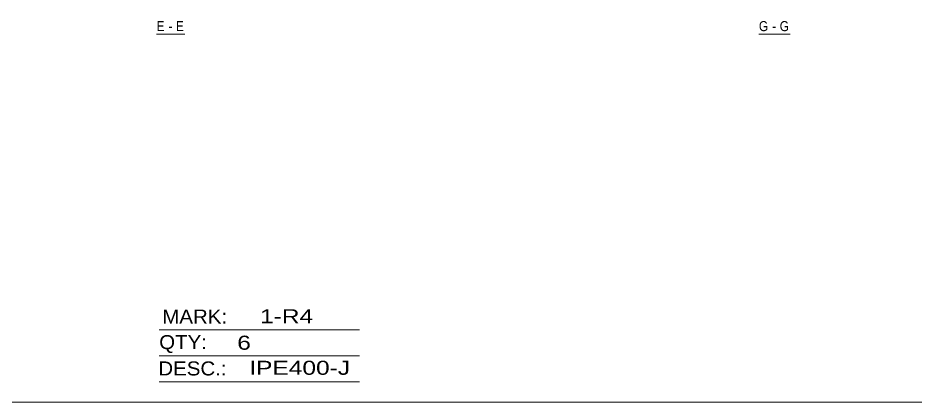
# Model space of a CAD drawing. Header units: millimetres. Extents: x 2 to 1174, y 1 to 825.
# Drawn here: x 356.7 to 581, y 5 to 100.8 of the extents above; entities that cross this region are included whole.
import ezdxf

# ---------------------------------------------------------------- set-up
doc = ezdxf.new("R2010")
doc.units = ezdxf.units.MM
doc.linetypes.add('XKITLINE00', pattern=[0])
doc.layers.add('DrawingSheet', color=5, linetype='Continuous', lineweight=0)
doc.layers.add('OtherObjectType', color=7, linetype='Continuous', lineweight=0)
doc.styles.add('ARIAL', font='ARIAL.TTF')
doc.styles.add('ARIAL_NARROW', font='ARIALN.TTF')

# ---------------------------------------------------------------- blocks, each defined once
blk = doc.blocks.new('*A213')
at = {"layer": 'DrawingSheet', "color": 5, "linetype": 'XKITLINE00', "lineweight": 0}
blk.add_line((5, 5), (1174, 5), dxfattribs=at)
blk = doc.blocks.new('*A217')
at = {"layer": 'OtherObjectType', "color": 6, "linetype": 'XKITLINE00', "lineweight": 0}
for p, q in [((392, 23), (442, 23)), ((392, 16.5), (442, 16.5)), ((392, 10), (442, 10))]:
    blk.add_line(p, q, dxfattribs=at)
at = {"layer": 'OtherObjectType', "color": 6, "style": 'ARIAL_NARROW'}
for s, width, p in [('MARK:', 1.275, (392.77, 24.58)), ('1-R4', 1.525501, (417.19, 24.65)), ('QTY:', 1.275, (392, 18.19)), ('6', 1.525501, (411.49, 18.05)), ('DESC.:', 1.275, (391.79, 11.63)), ('IPE400-J', 1.525501, (414.5, 11.79))]:
    blk.add_text(s, height=3.5, dxfattribs=dict(at, width=width)).set_placement(p)
blk = doc.blocks.new('*A402')
at = {"layer": 'OtherObjectType', "color": 7, "linetype": 'XKITLINE00', "lineweight": 0}
for p, q in [((540.99, 198.43), (540.05, 200.31)), ((540.05, 200.31), (541.93, 200.31)), ((541.93, 200.31), (540.99, 198.43)), ((540.99, 198.43), (540.99, 198.43)), ((570.55, 149.98), (572.42, 150.92)), ((572.42, 150.92), (572.42, 149.05)), ((572.42, 149.05), (570.55, 149.98)), ((570.55, 149.98), (570.55, 149.98)), ((541.72, 96.78), (549.51, 96.78))]:
    blk.add_line(p, q, dxfattribs=at)
at = {"layer": 'OtherObjectType', "color": 7, "style": 'ARIAL', "width": 0.85}
for s, p in [('TOP VIEW', (532.84, 202.18)), ('G', (541.72, 97.53)), ('G', (546.92, 97.53)), ('-', (545.06, 97.53))]:
    blk.add_text(s, height=2.5, dxfattribs=at).set_placement(p)
blk.add_text('FRONT VIEW', height=2.5, rotation=90, dxfattribs=at).set_placement((576.8, 139.52))
blk = doc.blocks.new('*A468')
at = {"layer": 'OtherObjectType', "color": 7, "linetype": 'XKITLINE00', "lineweight": 0}
for p, q in [((390.26, 198.43), (389.32, 200.31)), ((389.32, 200.31), (391.2, 200.31)), ((391.2, 200.31), (390.26, 198.43)), ((390.26, 198.43), (390.26, 198.43)), ((419.82, 149.98), (421.69, 150.92)), ((421.69, 150.92), (421.69, 149.05)), ((421.69, 149.05), (419.82, 149.98)), ((419.82, 149.98), (419.82, 149.98)), ((391.36, 96.78), (398.41, 96.78))]:
    blk.add_line(p, q, dxfattribs=at)
at = {"layer": 'OtherObjectType', "color": 7, "style": 'ARIAL', "width": 0.85}
for s, p in [('TOP VIEW', (382.11, 202.18)), ('E', (391.36, 97.53)), ('E', (396.19, 97.53)), ('-', (394.33, 97.53))]:
    blk.add_text(s, height=2.5, dxfattribs=at).set_placement(p)
blk.add_text('FRONT VIEW', height=2.5, rotation=90, dxfattribs=at).set_placement((426.07, 139.52))

msp = doc.modelspace()

# ---------------------------------------------------------------- block references
at = {"lineweight": 0}
for name in ['*A213', '*A217']:
    msp.add_blockref(name, (0, 0), dxfattribs=at)
at = {"layer": 'OtherObjectType', "lineweight": 0}
for name in ['*A468', '*A402']:
    msp.add_blockref(name, (0, 0), dxfattribs=at)

doc.saveas('drawing.dxf')
